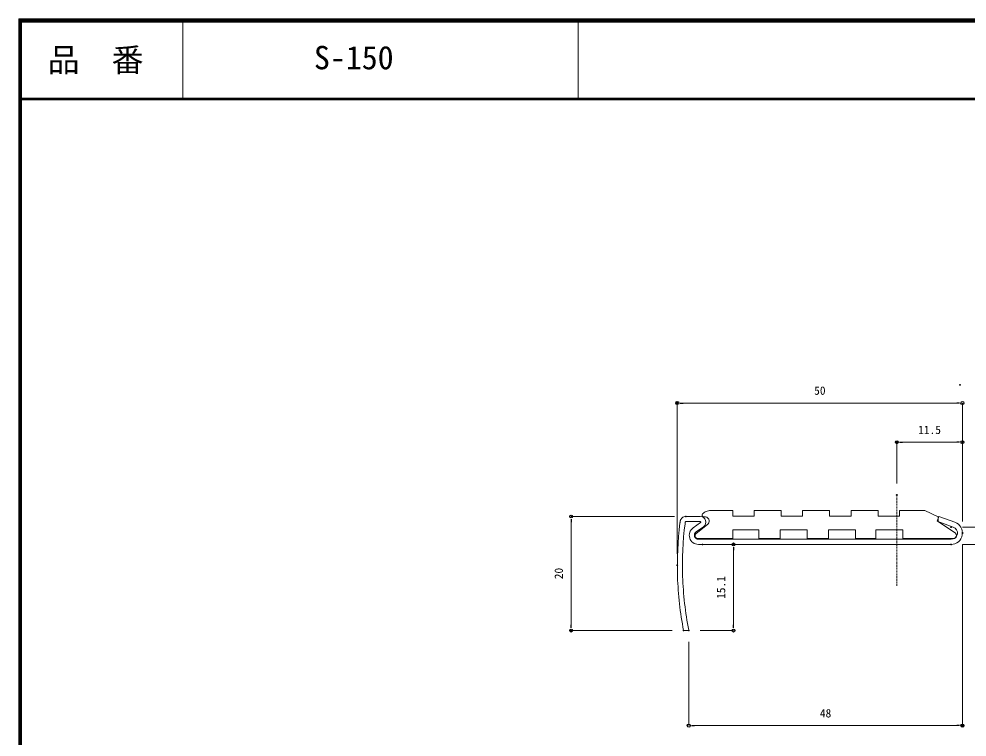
# Model space of a CAD drawing. Units: millimetres, scale not verified. Extents: x -140 to 140, y -96 to 96.
# Drawn here: x -140.5 to 25.7, y -30.1 to 95.7 of the extents above; entities that cross this region are included whole.
import ezdxf
from ezdxf.enums import TextEntityAlignment as Align

# ---------------------------------------------------------------- set-up
doc = ezdxf.new("R2010")
doc.units = ezdxf.units.MM
doc.header["$LTSCALE"] = 0.25
doc.header["$PDMODE"] = 32
doc.header["$PDSIZE"] = 0.125
doc.linetypes.add('USER1', pattern=[1.21666, 0.935822, -0.093613, 0.093613, -0.093613])
doc.layers.add('0-0_0', color=7, linetype='Continuous')
doc.layers.add('0-1_Defpoints', color=7, linetype='Continuous')
for name, color, linetype, lineweight in [('0-2_一般', 3, 'Continuous', 18), ('0-3_CENTER', 2, 'USER1', 18), ('0-5_GREEN', 3, 'Continuous', 18), ('0-6_LEVEL002', 7, 'Continuous', 18), ('0-7_芯材', 7, 'Continuous', 18)]:
    doc.layers.add(name, color=color, linetype=linetype, lineweight=lineweight)
doc.styles.add('ＭＳ ゴシック', font='')
doc.styles.get('ＭＳ ゴシック').set_extended_font_data('MS Gothic')

# ---------------------------------------------------------------- blocks, each defined once
blk = doc.blocks.new('_DOT')
at = {"layer": '0-0_0'}
blk.add_line((-0.5, 0), (-1, 0), dxfattribs=at)
blk.add_circle((0, 0), 0.25, dxfattribs=at)
blk.add_circle((0, 0), 0.25, dxfattribs=at)
blk = doc.blocks.new('D34')
at = {"layer": '0-1_Defpoints'}
for p in [(-1.296, -2.9277), (13.7874, -2.9277), (-1.296, -5.9277)]:
    blk.add_point(p, dxfattribs=at)
at = {"layer": '0-2_一般'}
for p, q in [((13.7874, -1.9277), (13.7874, -0.9277)), ((0.704, -2.9277), (13.7874, -2.9277)), ((13.7874, -5.9277), (13.7874, -2.9277)), ((0.704, -5.9277), (13.7874, -5.9277)), ((13.7874, -6.9277), (13.7874, -7.9277))]:
    blk.add_line(p, q, dxfattribs=at)
for p, rotation in [((13.7874, -2.9277), 270), ((13.7874, -5.9277), 90)]:
    blk.add_blockref('_DOT', p, dxfattribs=dict(at, rotation=rotation))
at = {"layer": '0-2_一般', "color": 7, "style": 'ＭＳ ゴシック'}
blk.add_text('3', height=1.466, rotation=90, dxfattribs=at).set_placement((12.7874, -4.9277), align=Align.BOTTOM_LEFT)
blk = doc.blocks.new('D35')
at = {"layer": '0-1_Defpoints'}
for p in [(-49.261, 18.8464), (0.704, -3.9277), (-49.261, -9.5926)]:
    blk.add_point(p, dxfattribs=at)
at = {"layer": '0-2_一般'}
for p, q in [((-49.261, -7.5926), (-49.261, 18.8464)), ((-0.296, 18.8464), (-48.261, 18.8464)), ((0.704, -1.9277), (0.704, 18.8464))]:
    blk.add_line(p, q, dxfattribs=at)
at = {"layer": '0-2_一般', "rotation": 180}
blk.add_blockref('_DOT', (-49.261, 18.8464), dxfattribs=at)
at = {"layer": '0-2_一般'}
blk.add_blockref('_DOT', (0.704, 18.8464), dxfattribs=at)
at = {"layer": '0-2_一般', "color": 7, "style": 'ＭＳ ゴシック'}
blk.add_text('50', height=1.466, dxfattribs=at).set_placement((-25.2785, 19.8464), align=Align.BOTTOM_LEFT)
blk = doc.blocks.new('D36')
at = {"layer": '0-1_Defpoints'}
for p in [(-10.796, 11.9689), (-10.796, 2.731), (0.704, -3.9277)]:
    blk.add_point(p, dxfattribs=at)
at = {"layer": '0-2_一般'}
for p, q in [((-10.796, 4.731), (-10.796, 11.9689)), ((-0.296, 11.9689), (-9.796, 11.9689)), ((0.704, -1.9277), (0.704, 11.9689))]:
    blk.add_line(p, q, dxfattribs=at)
at = {"layer": '0-2_一般', "rotation": 180}
blk.add_blockref('_DOT', (-10.796, 11.9689), dxfattribs=at)
at = {"layer": '0-2_一般'}
blk.add_blockref('_DOT', (0.704, 11.9689), dxfattribs=at)
at = {"layer": '0-2_一般', "color": 7, "style": 'ＭＳ ゴシック'}
blk.add_text('11.5', height=1.466, dxfattribs=at).set_placement((-7.046, 12.9689), align=Align.BOTTOM_LEFT)
blk = doc.blocks.new('D37')
at = {"layer": '0-1_Defpoints'}
for p in [(-47.7741, -1.0273), (-67.8734, -21.0273), (-48.1614, -21.0273)]:
    blk.add_point(p, dxfattribs=at)
at = {"layer": '0-2_一般'}
for p, q in [((-49.7741, -1.0273), (-67.8734, -1.0273)), ((-67.8734, -2.0273), (-67.8734, -20.0273)), ((-50.1614, -21.0273), (-67.8734, -21.0273))]:
    blk.add_line(p, q, dxfattribs=at)
for p, rotation in [((-67.8734, -1.0273), 90), ((-67.8734, -21.0273), 270)]:
    blk.add_blockref('_DOT', p, dxfattribs=dict(at, rotation=rotation))
at = {"layer": '0-2_一般', "color": 7, "style": 'ＭＳ ゴシック'}
blk.add_text('20', height=1.466, rotation=90, dxfattribs=at).set_placement((-68.8734, -12.0273), align=Align.BOTTOM_LEFT)
blk = doc.blocks.new('D38')
at = {"layer": '0-1_Defpoints'}
for p in [(-44.8289, -5.9273), (-39.4213, -5.9273), (-47.261, -21.0273)]:
    blk.add_point(p, dxfattribs=at)
at = {"layer": '0-2_一般'}
for p, q in [((-42.8289, -5.9273), (-39.4213, -5.9273)), ((-39.4213, -20.0273), (-39.4213, -6.9273)), ((-45.261, -21.0273), (-39.4213, -21.0273))]:
    blk.add_line(p, q, dxfattribs=at)
for p, rotation in [((-39.4213, -5.9273), 90), ((-39.4213, -21.0273), 270)]:
    blk.add_blockref('_DOT', p, dxfattribs=dict(at, rotation=rotation))
at = {"layer": '0-2_一般', "color": 7, "style": 'ＭＳ ゴシック'}
blk.add_text('15.1', height=1.466, rotation=90, dxfattribs=at).set_placement((-40.4213, -15.4773), align=Align.BOTTOM_LEFT)
blk = doc.blocks.new('D39')
at = {"layer": '0-1_Defpoints'}
for p in [(0.704, -3.9277), (-47.261, -21.0273), (0.704, -37.6869)]:
    blk.add_point(p, dxfattribs=at)
at = {"layer": '0-2_一般'}
for p, q in [((0.704, -5.9277), (0.704, -37.6869)), ((-47.261, -23.0273), (-47.261, -37.6869)), ((-46.261, -37.6869), (-0.296, -37.6869))]:
    blk.add_line(p, q, dxfattribs=at)
at = {"layer": '0-2_一般', "rotation": 180}
blk.add_blockref('_DOT', (-47.261, -37.6869), dxfattribs=at)
at = {"layer": '0-2_一般'}
blk.add_blockref('_DOT', (0.704, -37.6869), dxfattribs=at)
at = {"layer": '0-2_一般', "color": 7, "style": 'ＭＳ ゴシック'}
blk.add_text('48', height=1.466, dxfattribs=at).set_placement((-24.2785, -36.6869), align=Align.BOTTOM_LEFT)

msp = doc.modelspace()

# ---------------------------------------------------------------- linework, layer by layer
at = {"layer": '0-3_CENTER'}
msp.add_line((13.36, 12.2637), (13.36, -3.7398), dxfattribs=at)
at = {"layer": '0-5_GREEN'}
for p, q in [((140.49, 95.6654), (-140.49, 95.6654)), ((140.35, 95.5254), (-140.385, 95.5254)), ((140.21, 95.3854), (-140.28, 95.3854)), ((140.07, 95.2454), (-140.175, 95.2454)), ((139.93, 95.1054), (-140.07, 95.1054)), ((-111.7453, 95.1054), (-111.7453, 81.5254)), ((-42.5045, 95.2938), (-42.5045, 81.7138)), ((139.93, 81.8054), (-140.175, 81.8054)), ((139.93, 81.6654), (-140.175, 81.6654)), ((139.93, 81.5254), (-140.175, 81.5254))]:
    msp.add_line(p, q, dxfattribs=at)
for points in [[(-140.49, 95.6654), (-140.49, -95.6654), (140.49, -95.6654)], [(-140.385, 95.5254), (-140.385, -95.5604), (140.35, -95.5604)], [(-140.28, 95.3854), (-140.28, -95.4554), (140.21, -95.4554)], [(-140.175, 95.2454), (-140.175, -95.3504), (140.07, -95.3504)], [(-140.07, 95.1054), (-140.07, -95.2454), (139.93, -95.2454)]]:
    msp.add_lwpolyline(points, dxfattribs=at)
msp.add_point((24.4385, 31.5509), dxfattribs=at)
at = {"layer": '0-6_LEVEL002'}
for p, q in [((-20.6717, 8.9495), (-20.6703, 8.9509)), ((-20.1582, 8.4304), (-20.4622, 8.4377)), ((-20.0313, 9.3848), (-20.0305, 9.3851)), ((-21.802, 5.5335), (-19.8097, 7.0941)), ((-19.7387, 8.218), (-19.74, 8.2193)), ((-19.5768, 7.4048), (-19.5763, 7.4061))]:
    msp.add_line(p, q, dxfattribs=at)
for points in [[(-20.7344, 8.6204), (-20.7353, 8.6227), (-20.7357, 8.6236)], [(-19.2754, 9.5377), (-15.3606, 9.5377), (-15.3606, 8.5377), (-11.6151, 8.5377), (-11.6151, 9.5377), (-6.884, 9.5377), (-6.884, 8.5377), (-3.1386, 8.5377), (-3.1386, 9.5377), (1.5925, 9.5377), (1.5925, 8.5377), (5.338, 8.5377), (5.338, 9.5377), (10.069, 9.5377), (10.069, 8.5377), (13.8145, 8.5377), (13.8145, 9.5377), (18.2661, 9.5377), (20.5934, 8.4377), (20.5934, 7.6377), (23.618, 5.5512)], [(-19.5298, 7.7947), (-19.5298, 7.795), (-19.5301, 7.7967)], [(23.3409, 4.6377), (14.4059, 4.6377), (14.4059, 6.1377), (9.6748, 6.1377), (9.6748, 4.6377), (6.1265, 4.6377), (6.1265, 6.1377), (1.3954, 6.1377), (1.3954, 4.6377), (-2.3501, 4.6377), (-2.3501, 6.1377), (-7.0811, 6.1377), (-7.0811, 4.6377), (-10.8266, 4.6377), (-10.8266, 6.1377), (-15.3606, 6.1377), (-15.3606, 4.6377), (-21.5008, 4.6377)], [(23.8128, 4.9937), (23.8119, 4.9906), (23.8105, 4.986)], [(-21.9657, 4.9719), (-21.9672, 4.9763), (-21.9681, 4.9788)]]:
    msp.add_lwpolyline(points, dxfattribs=at)
for centre, radius, start, end in [((-20.4563, 8.7379), 0.3019, 135.51337, 202.25762), ((-20.4622, 8.7318), 0.2941, 202.25762, 270), ((-19.2685, 7.5741), 1.9649, 112.8445, 135.51337), ((-20.2621, 7.7047), 0.7331, 44.58574, 81.8585), ((-19.2754, 7.5926), 1.9452, 90, 112.8445), ((-20.2699, 7.6815), 0.7462, 308.07248, 338.23451), ((-20.2737, 7.6908), 0.7511, 8.10791, 44.58574), ((-20.2813, 7.6876), 0.7591, 338.23451, 8.10791), ((-21.4927, 5.1387), 0.5015, 128.07248, 198.58376), ((23.3409, 5.1285), 0.4907, 270, 343.12442), ((23.3336, 5.139), 0.5007, 343.12442, 55.39947), ((-21.5008, 5.1283), 0.4905, 198.58376, 270)]:
    msp.add_arc(centre, radius, start, end, dxfattribs=at)
at = {"layer": '0-7_芯材'}
for p, q in [((-23.6181, 8.5055), (-21.0933, 8.5055)), ((-24.621, 7.5446), (-24.6099, 7.6322)), ((-24.6101, 7.6322), (-24.6075, 7.6499)), ((-23.7285, 7.4305), (-23.7543, 7.2254)), ((-21.0933, 7.6055), (-23.53, 7.6055)), ((-22.3319, 6.5161), (-21.0359, 7.4235)), ((-20.5197, 6.6863), (-21.8157, 5.7789)), ((22.86, 4.5231), (22.8605, 4.5231))]:
    msp.add_line(p, q, dxfattribs=at)
for points in [[(23.2396, 6.6479), (20.4321, 7.6593), (20.74, 8.5051), (23.5441, 7.4844)], [(-24.5724, 7.8045), (-24.5861, 7.8194), (-24.57, 7.8121)], [(-21.4142, 4.5055), (-18.9939, 4.5055), (12.1561, 4.5055), (22.86, 4.5055)], [(22.86, 3.6051), (12.1561, 3.6051), (-18.9939, 3.6051), (-18.9939, 3.6055), (-21.4142, 3.6055)], [(-23.105, -11.4093), (-23.105, -11.4945), (-23.5405, -11.4945), (-24.0054, -11.4945)]]:
    msp.add_lwpolyline(points, dxfattribs=at)
for centre, radius, start, end in [((-23.6181, 7.5055), 1, 90, 131.35935), ((-21.0933, 7.5055), 1, 17.5, 90), ((34.895, -0.0599), 60, 172.90072, 181.89522), ((34.895, -0.0599), 60, 172.7187, 172.90072), ((-23.6181, 7.5055), 1, 171.69369, 172.7187), ((-23.6279, 7.5085), 0.9897, 162.59726, 171.78778), ((-23.6181, 7.5055), 1, 131.35935, 162.14474), ((34.895, -0.0599), 59.1, 172.91911, 181.88507), ((-23.53, 7.4055), 0.2, 131.40216, 172.80432), ((-23.53, 7.4055), 0.2, 90, 131.40216), ((-21.0933, 7.5055), 0.1, 17.5, 90), ((-21.0933, 7.5055), 0.1, 305, 17.5), ((-21.0933, 7.5055), 1, 305, 17.5), ((22.8898, 5.6051), 1.1, 349.96013, 71.45511), ((22.86, 5.6051), 2, 350, 70), ((-21.4142, 5.2055), 1.6, 125, 197.5), ((-21.4142, 5.2055), 0.7, 125, 197.5), ((-21.4142, 5.2055), 0.7, 197.5, 270), ((22.86, 5.6051), 2, 270, 350), ((22.8898, 5.6051), 1.1, 268.45204, 349.96013), ((-21.4142, 5.2055), 1.6, 197.5, 270), ((34.895, -0.0599), 60, 181.89522, 190.9865), ((34.895, -0.0599), 59.1, 181.88507, 191.07175)]:
    msp.add_arc(centre, radius, start, end, dxfattribs=at)

# ---------------------------------------------------------------- block references
at = {"layer": '0-2_一般'}
for name in ['D35', 'D36', 'D37', 'D34', 'D39', 'D38']:
    msp.add_blockref(name, (24.156, 9.5327), dxfattribs=at)

# ---------------------------------------------------------------- texts
at = {"layer": '0-5_GREEN', "color": 7, "style": 'ＭＳ ゴシック'}
for s, p in [('品\u3000番', (-135.4637, 85.2061)), ('S-150', (-88.7916, 85.6096))]:
    msp.add_text(s, height=4.106, dxfattribs=at).set_placement(p, align=Align.BOTTOM_LEFT)

doc.saveas('drawing.dxf')
